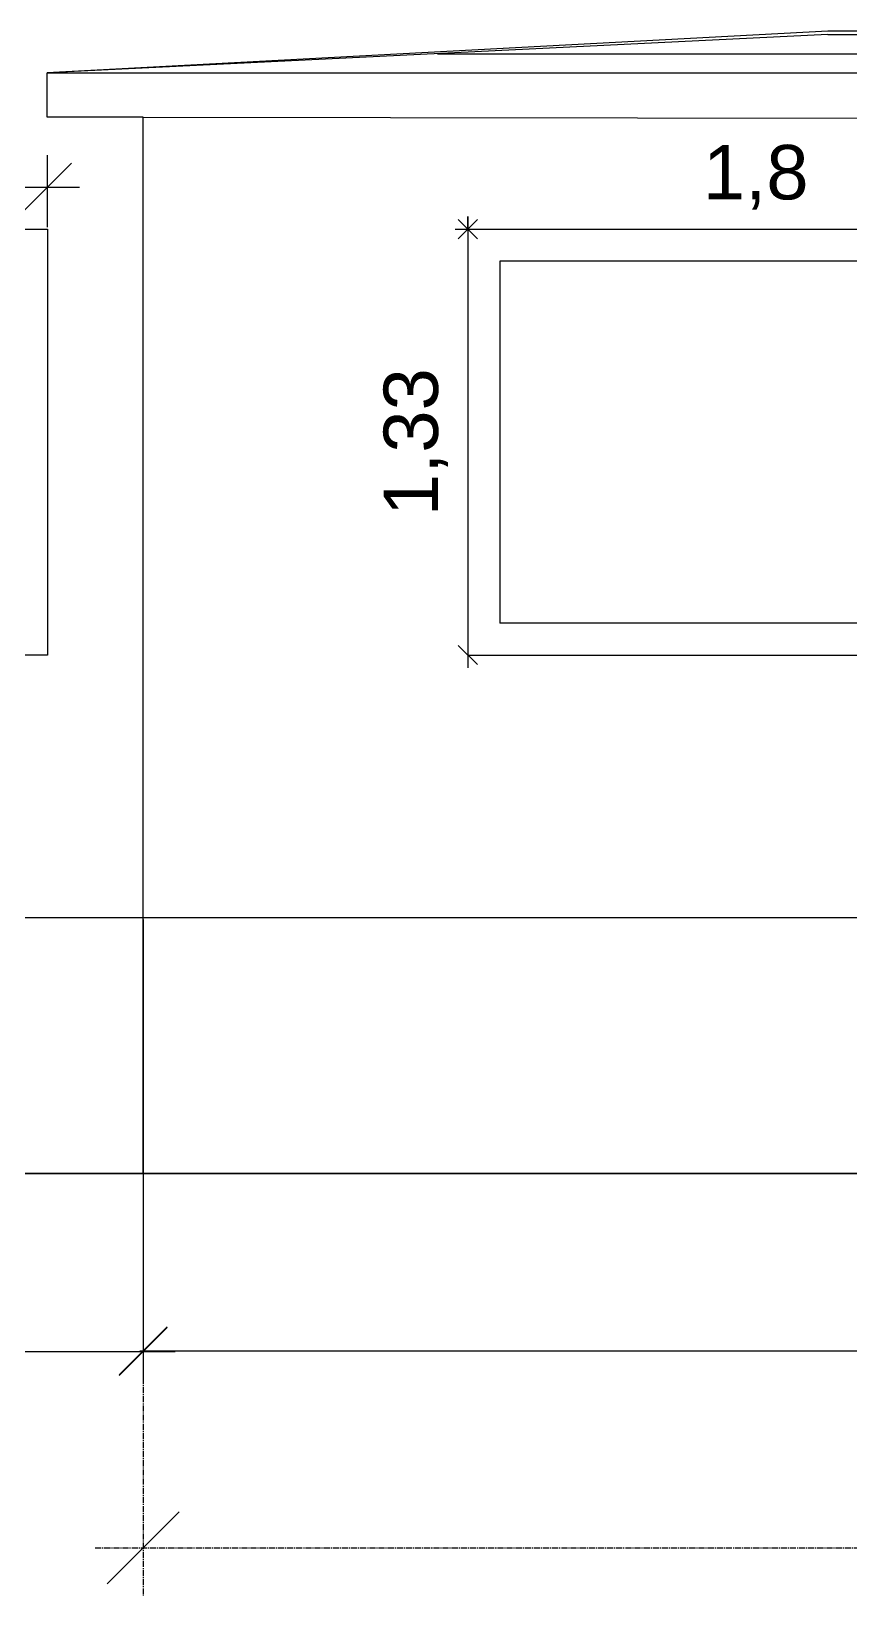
# Model space of a CAD drawing. Header units: millimetres. Extents: x -60009 to 113281, y -58228 to 411188.
# Drawn here: x -28433 to -25871, y 87757 to 92643 of the extents above; entities that cross this region are included whole.
import ezdxf

# ---------------------------------------------------------------- set-up
doc = ezdxf.new("R2010")
doc.units = ezdxf.units.MM
for name, pattern in [('ACAD_ISO02W100', [15, 12, -3]), ('ACAD_ISO04W100', [30, 24, -3, 0, -3]), ('CENTER2', [28.575, 19.05, -3.175, 3.175, -3.175])]:
    doc.linetypes.add(name, pattern=pattern)
doc.layers.get('0').update_dxf_attribs({"color": 1})
for name, color, linetype in [('Fönster', 1, 'Continuous'), ('Förtydligande', 8, 'CENTER2'), ('Grundritningar', 1, 'Continuous'), ('Mått', 4, 'Continuous')]:
    doc.layers.add(name, color=color, linetype=linetype)
doc.styles.get("Standard").update_dxf_attribs({"font": 'Arial.ttf', "height": 170})
doc.dimstyles.new('Egen dimension', dxfattribs={"dimscale": 10, "dimtxt": 2.5, "dimasz": 15, "dimexe": 10, "dimexo": 0.625, "dimgap": 15, "dimtad": 1, "dimlfac": 0.001, "dimtxsty": 'Standard', "dimblk": 'OBLIQUE', "dimblk1": 'OBLIQUE', "dimblk2": 'OBLIQUE', "dimcen": 20, "dimdle": 10, "dimadec": 0, "dimazin": 0, "dimtfac": 1, "dimtmove": 0, "dimatfit": 3, "dimldrblk": 'OPEN90', "dimfxl": 1, "dimarcsym": 0})

# ---------------------------------------------------------------- blocks, each defined once
blk = doc.blocks.new('_Oblique')
at = {"color": 0, "linetype": 'ByBlock', "lineweight": -2}
blk.add_line((-0.5, -0.5), (0.5, 0.5), dxfattribs=at)
blk = doc.blocks.new('*D242')
at = {"layer": 'Defpoints', "color": 0, "lineweight": 13, "transparency": 16777216}
for p in [(-28083.2, 89075), (-18803.2, 89075), (-18803.2, 87906.7)]:
    blk.add_point(p, dxfattribs=at)
at = {"layer": 'Förtydligande', "color": 0, "lineweight": -2, "transparency": 16777216}
for p, q in [((-28083.2, 89065.6), (-28083.2, 87756.7)), ((-18803.2, 89065.6), (-18803.2, 87756.7)), ((-28233.2, 87906.7), (-18653.2, 87906.7))]:
    blk.add_line(p, q, dxfattribs=at)
at = {"layer": 'Förtydligande', "color": 0, "lineweight": -2, "transparency": 16777216, "xscale": 225, "yscale": 225, "zscale": 225, "rotation": 180}
blk.add_blockref('_Oblique', (-28083.2, 87906.7), dxfattribs=at)
at = {"layer": 'Förtydligande', "color": 0, "lineweight": -2, "transparency": 16777216, "xscale": 225, "yscale": 225, "zscale": 225}
blk.add_blockref('_Oblique', (-18803.2, 87906.7), dxfattribs=at)
at = {"layer": 'Förtydligande', "color": 0, "transparency": 16777216, "insert": (-23587.4, 88218.7), "char_height": 170, "attachment_point": 5}
blk.add_mtext('TILLBYGGNAD', dxfattribs=at)
blk = doc.blocks.new('_Open90')
at = {"color": 0, "linetype": 'ByBlock', "lineweight": -2}
for p, q in [((-0.5, 0.5), (0, 0)), ((0, 0), (-1, 0)), ((0, 0), (-0.5, -0.5))]:
    blk.add_line(p, q, dxfattribs=at)
blk = doc.blocks.new('*D250')
at = {"layer": 'Defpoints', "color": 0, "lineweight": 13, "ltscale": 100, "transparency": 16777216}
for p in [(-30083.2, 89075), (-28083.2, 89075), (-28083.2, 88519.7)]:
    blk.add_point(p, dxfattribs=at)
at = {"layer": 'Mått', "color": 0, "lineweight": -2, "ltscale": 100, "transparency": 16777216}
for p, q in [((-30083.2, 89068.8), (-30083.2, 88419.7)), ((-28083.2, 89068.8), (-28083.2, 88419.7)), ((-30183.2, 88519.7), (-27983.2, 88519.7))]:
    blk.add_line(p, q, dxfattribs=at)
at = {"layer": 'Mått', "color": 0, "lineweight": -2, "ltscale": 100, "transparency": 16777216, "xscale": 150, "yscale": 150, "zscale": 150, "rotation": 180}
blk.add_blockref('_Oblique', (-30083.2, 88519.7), dxfattribs=at)
at = {"layer": 'Mått', "color": 0, "lineweight": -2, "ltscale": 100, "transparency": 16777216, "xscale": 150, "yscale": 150, "zscale": 150}
blk.add_blockref('_Oblique', (-28083.2, 88519.7), dxfattribs=at)
at = {"layer": 'Mått', "color": 0, "ltscale": 100, "transparency": 16777216, "insert": (-29083.2, 88754.7), "char_height": 170, "attachment_point": 5}
blk.add_mtext('2', dxfattribs=at)
blk = doc.blocks.new('*D260')
at = {"layer": 'Defpoints', "color": 0, "lineweight": 13, "transparency": 16777216}
for p in [(-27068.2, 92025), (-25268.2, 92025), (-25268.2, 92025)]:
    blk.add_point(p, dxfattribs=at)
at = {"layer": 'Mått', "color": 0, "lineweight": -2, "transparency": 16777216}
for p, q in [((-27068.2, 92027.5), (-27068.2, 92065)), ((-25268.2, 92027.5), (-25268.2, 92065)), ((-27108.2, 92025), (-25228.2, 92025))]:
    blk.add_line(p, q, dxfattribs=at)
at = {"layer": 'Mått', "color": 0, "lineweight": -2, "transparency": 16777216, "xscale": 60, "yscale": 60, "zscale": 60, "rotation": 180}
blk.add_blockref('_Oblique', (-27068.2, 92025), dxfattribs=at)
at = {"layer": 'Mått', "color": 0, "lineweight": -2, "transparency": 16777216, "xscale": 60, "yscale": 60, "zscale": 60}
blk.add_blockref('_Oblique', (-25268.2, 92025), dxfattribs=at)
at = {"layer": 'Mått', "color": 0, "transparency": 16777216, "insert": (-26168.2, 92187.4), "char_height": 170, "attachment_point": 5}
blk.add_mtext('1,8', dxfattribs=at)
blk = doc.blocks.new('*D261')
at = {"layer": 'Defpoints', "color": 0, "lineweight": 13, "transparency": 16777216}
for p in [(-27068.2, 92025), (-27068.2, 90695), (-27068.2, 90695)]:
    blk.add_point(p, dxfattribs=at)
at = {"layer": 'Mått', "color": 0, "lineweight": -2, "transparency": 16777216}
for p, q in [((-27068.2, 92065), (-27068.2, 90655)), ((-27065.7, 92025), (-27028.2, 92025)), ((-27065.7, 90695), (-27028.2, 90695))]:
    blk.add_line(p, q, dxfattribs=at)
at = {"layer": 'Mått', "color": 0, "lineweight": -2, "transparency": 16777216, "xscale": 60, "yscale": 60, "zscale": 60}
for p, rotation in [((-27068.2, 92025), 90), ((-27068.2, 90695), 270)]:
    blk.add_blockref('_Oblique', p, dxfattribs=dict(at, rotation=rotation))
at = {"layer": 'Mått', "color": 0, "transparency": 16777216, "insert": (-27230.6, 91360), "char_height": 170, "attachment_point": 5, "rotation": 90}
blk.add_mtext('1,33', dxfattribs=at)
blk = doc.blocks.new('*D263')
at = {"layer": 'Defpoints', "color": 0, "lineweight": 13, "transparency": 16777216}
for p in [(-28382.2, 92156.4), (-29512.2, 92025), (-28382.2, 92025)]:
    blk.add_point(p, dxfattribs=at)
at = {"layer": 'Mått', "color": 0, "lineweight": -2, "transparency": 16777216}
for p, q in [((-29512.2, 92031.3), (-29512.2, 92256.4)), ((-28382.2, 92031.3), (-28382.2, 92256.4)), ((-29612.2, 92156.4), (-28282.2, 92156.4))]:
    blk.add_line(p, q, dxfattribs=at)
at = {"layer": 'Mått', "color": 0, "lineweight": -2, "transparency": 16777216, "xscale": 150, "yscale": 150, "zscale": 150, "rotation": 180}
blk.add_blockref('_Oblique', (-29512.2, 92156.4), dxfattribs=at)
at = {"layer": 'Mått', "color": 0, "lineweight": -2, "transparency": 16777216, "xscale": 150, "yscale": 150, "zscale": 150}
blk.add_blockref('_Oblique', (-28382.2, 92156.4), dxfattribs=at)
at = {"layer": 'Mått', "color": 0, "transparency": 16777216, "insert": (-28947.2, 92408.8), "char_height": 170, "attachment_point": 5}
blk.add_mtext('1,13', dxfattribs=at)
blk = doc.blocks.new('*D265')
at = {"layer": 'Defpoints', "color": 0, "lineweight": 13, "transparency": 16777216}
for p in [(-28083.2, 89875), (-18803.2, 89875), (-18803.2, 88521.1)]:
    blk.add_point(p, dxfattribs=at)
at = {"layer": 'Mått', "color": 0, "lineweight": -2, "transparency": 16777216}
for p, q in [((-28083.2, 89868.8), (-28083.2, 88421.1)), ((-18803.2, 89868.8), (-18803.2, 88421.1)), ((-28093.2, 88521.1), (-18793.2, 88521.1))]:
    blk.add_line(p, q, dxfattribs=at)
at = {"layer": 'Mått', "color": 0, "lineweight": -2, "transparency": 16777216, "xscale": 150, "yscale": 150, "zscale": 150, "rotation": 180}
blk.add_blockref('_Oblique', (-28083.2, 88521.1), dxfattribs=at)
at = {"layer": 'Mått', "color": 0, "lineweight": -2, "transparency": 16777216, "xscale": 150, "yscale": 150, "zscale": 150}
blk.add_blockref('_Oblique', (-18803.2, 88521.1), dxfattribs=at)
at = {"layer": 'Mått', "color": 0, "transparency": 16777216, "insert": (-23552.5, 88773.5), "char_height": 170, "attachment_point": 5}
blk.add_mtext('9,28', dxfattribs=at)

msp = doc.modelspace()

# ---------------------------------------------------------------- linework, layer by layer
at = {"layer": 'Fönster'}
for p, q in [((-29512.248, 92025.014), (-28382.248, 92025.014)), ((-28382.248, 92025.014), (-28382.248, 90695.014)), ((-28382.248, 90695.014), (-29512.248, 90695.014))]:
    msp.add_line(p, q, dxfattribs=at)
at = {"layer": 'Förtydligande', "linetype": 'ACAD_ISO04W100', "lineweight": -3, "ltscale": 0.1}
msp.add_line((-32483.248, 89075.014), (-15003.248, 89075.014), dxfattribs=at)
at = {"layer": 'Grundritningar'}
for p, q in [((-25943.245, 92643.298), (-28383.241, 92513.298)), ((-25943.245, 92633.298), (-28383.241, 92513.298)), ((-23443.245, 92643.298), (-25943.245, 92643.298)), ((-25943.245, 92633.298), (-23443.245, 92633.298)), ((-27163.223, 92573.299), (-19723.27, 92573.299)), ((-27068.248, 92025.014), (-27068.248, 90695.014)), ((-27068.248, 92025.014), (-25268.248, 92025.014)), ((-26968.248, 91925.014), (-26968.248, 90795.014)), ((-25368.248, 91925.014), (-26968.248, 91925.014)), ((-25368.248, 90795.014), (-26968.248, 90795.014)), ((-27068.248, 90695.014), (-25268.248, 90695.014)), ((-16803.248, 89075.014), (-30083.248, 89075.014))]:
    msp.add_line(p, q, dxfattribs=at)
at = {"layer": 'Grundritningar', "ltscale": 100}
for p, q in [((-28383.248, 92375.014), (-28383.248, 92513.298)), ((-28383.248, 92513.298), (-18803.248, 92513.298)), ((-28083.248, 89075.014), (-28083.248, 92375.014)), ((-28083.248, 92375.014), (-18803.248, 92363.298)), ((-30083.248, 89875.014), (-28083.248, 89875.014)), ((-28083.248, 89875.014), (-18803.248, 89875.014))]:
    msp.add_line(p, q, dxfattribs=at)
at = {"layer": 'Grundritningar', "linetype": 'ACAD_ISO02W100', "ltscale": 100}
msp.add_line((-28083.248, 92375.014), (-28383.248, 92375.014), dxfattribs=at)

# ---------------------------------------------------------------- dimensions: what is measured, and where the dimension line sits
at = {"layer": 'Förtydligande'}
dim = msp.add_linear_dim(base=(-18803.248, 87906.687), p1=(-28083.248, 89075.014), p2=(-18803.248, 89075.014), text='TILLBYGGNAD', dimstyle='Egen dimension', override={"dimscale": 15}, dxfattribs=at)
dim.commit()
dim.dimension.update_dxf_attribs({"geometry": '*D242', "text_midpoint": (-23587.406, 87906.687), "dimtype": 160})
at = {"layer": 'Mått'}
dim = msp.add_linear_dim(base=(-28382.248, 92156.423), p1=(-29512.248, 92025.014), p2=(-28382.248, 92025.014), dimstyle='Egen dimension', dxfattribs=at)
dim.commit()
dim.dimension.update_dxf_attribs({"geometry": '*D263', "text_midpoint": (-28947.248, 92408.817)})
for base, p1, p2, override, picture, middle in [((-25268.248, 92025.014), (-27068.248, 92025.014), (-25268.248, 92025.014), {"dimscale": 4}, '*D260', (-26168.248, 92025.014)), ((-18803.248, 88521.121), (-28083.248, 89875.014), (-18803.248, 89875.014), {"dimscale": 1, "dimtxt": 25, "dimasz": 150, "dimexe": 100, "dimexo": 6.25, "dimgap": 150, "dimcen": 200}, '*D265', (-23552.453, 88521.121))]:
    dim = msp.add_linear_dim(base=base, p1=p1, p2=p2, dimstyle='Egen dimension', override=override, dxfattribs=at)
    dim.commit()
    dim.dimension.update_dxf_attribs({"geometry": picture, "text_midpoint": middle, "dimtype": 160})
dim = msp.add_linear_dim(base=(-27068.248, 90695.014), p1=(-27068.248, 92025.014), p2=(-27068.248, 90695.014), angle=90, dimstyle='Egen dimension', override={"dimscale": 4}, dxfattribs=at)
dim.commit()
dim.dimension.update_dxf_attribs({"geometry": '*D261', "text_midpoint": (-27068.248, 91360.014), "dimtype": 160})
at = {"layer": 'Mått', "ltscale": 100}
dim = msp.add_linear_dim(base=(-28083.248, 88519.744), p1=(-30083.248, 89075.014), p2=(-28083.248, 89075.014), dimstyle='Egen dimension', dxfattribs=at)
dim.commit()
dim.dimension.update_dxf_attribs({"geometry": '*D250', "text_midpoint": (-29083.248, 88519.744), "dimtype": 160})

doc.saveas('drawing.dxf')
